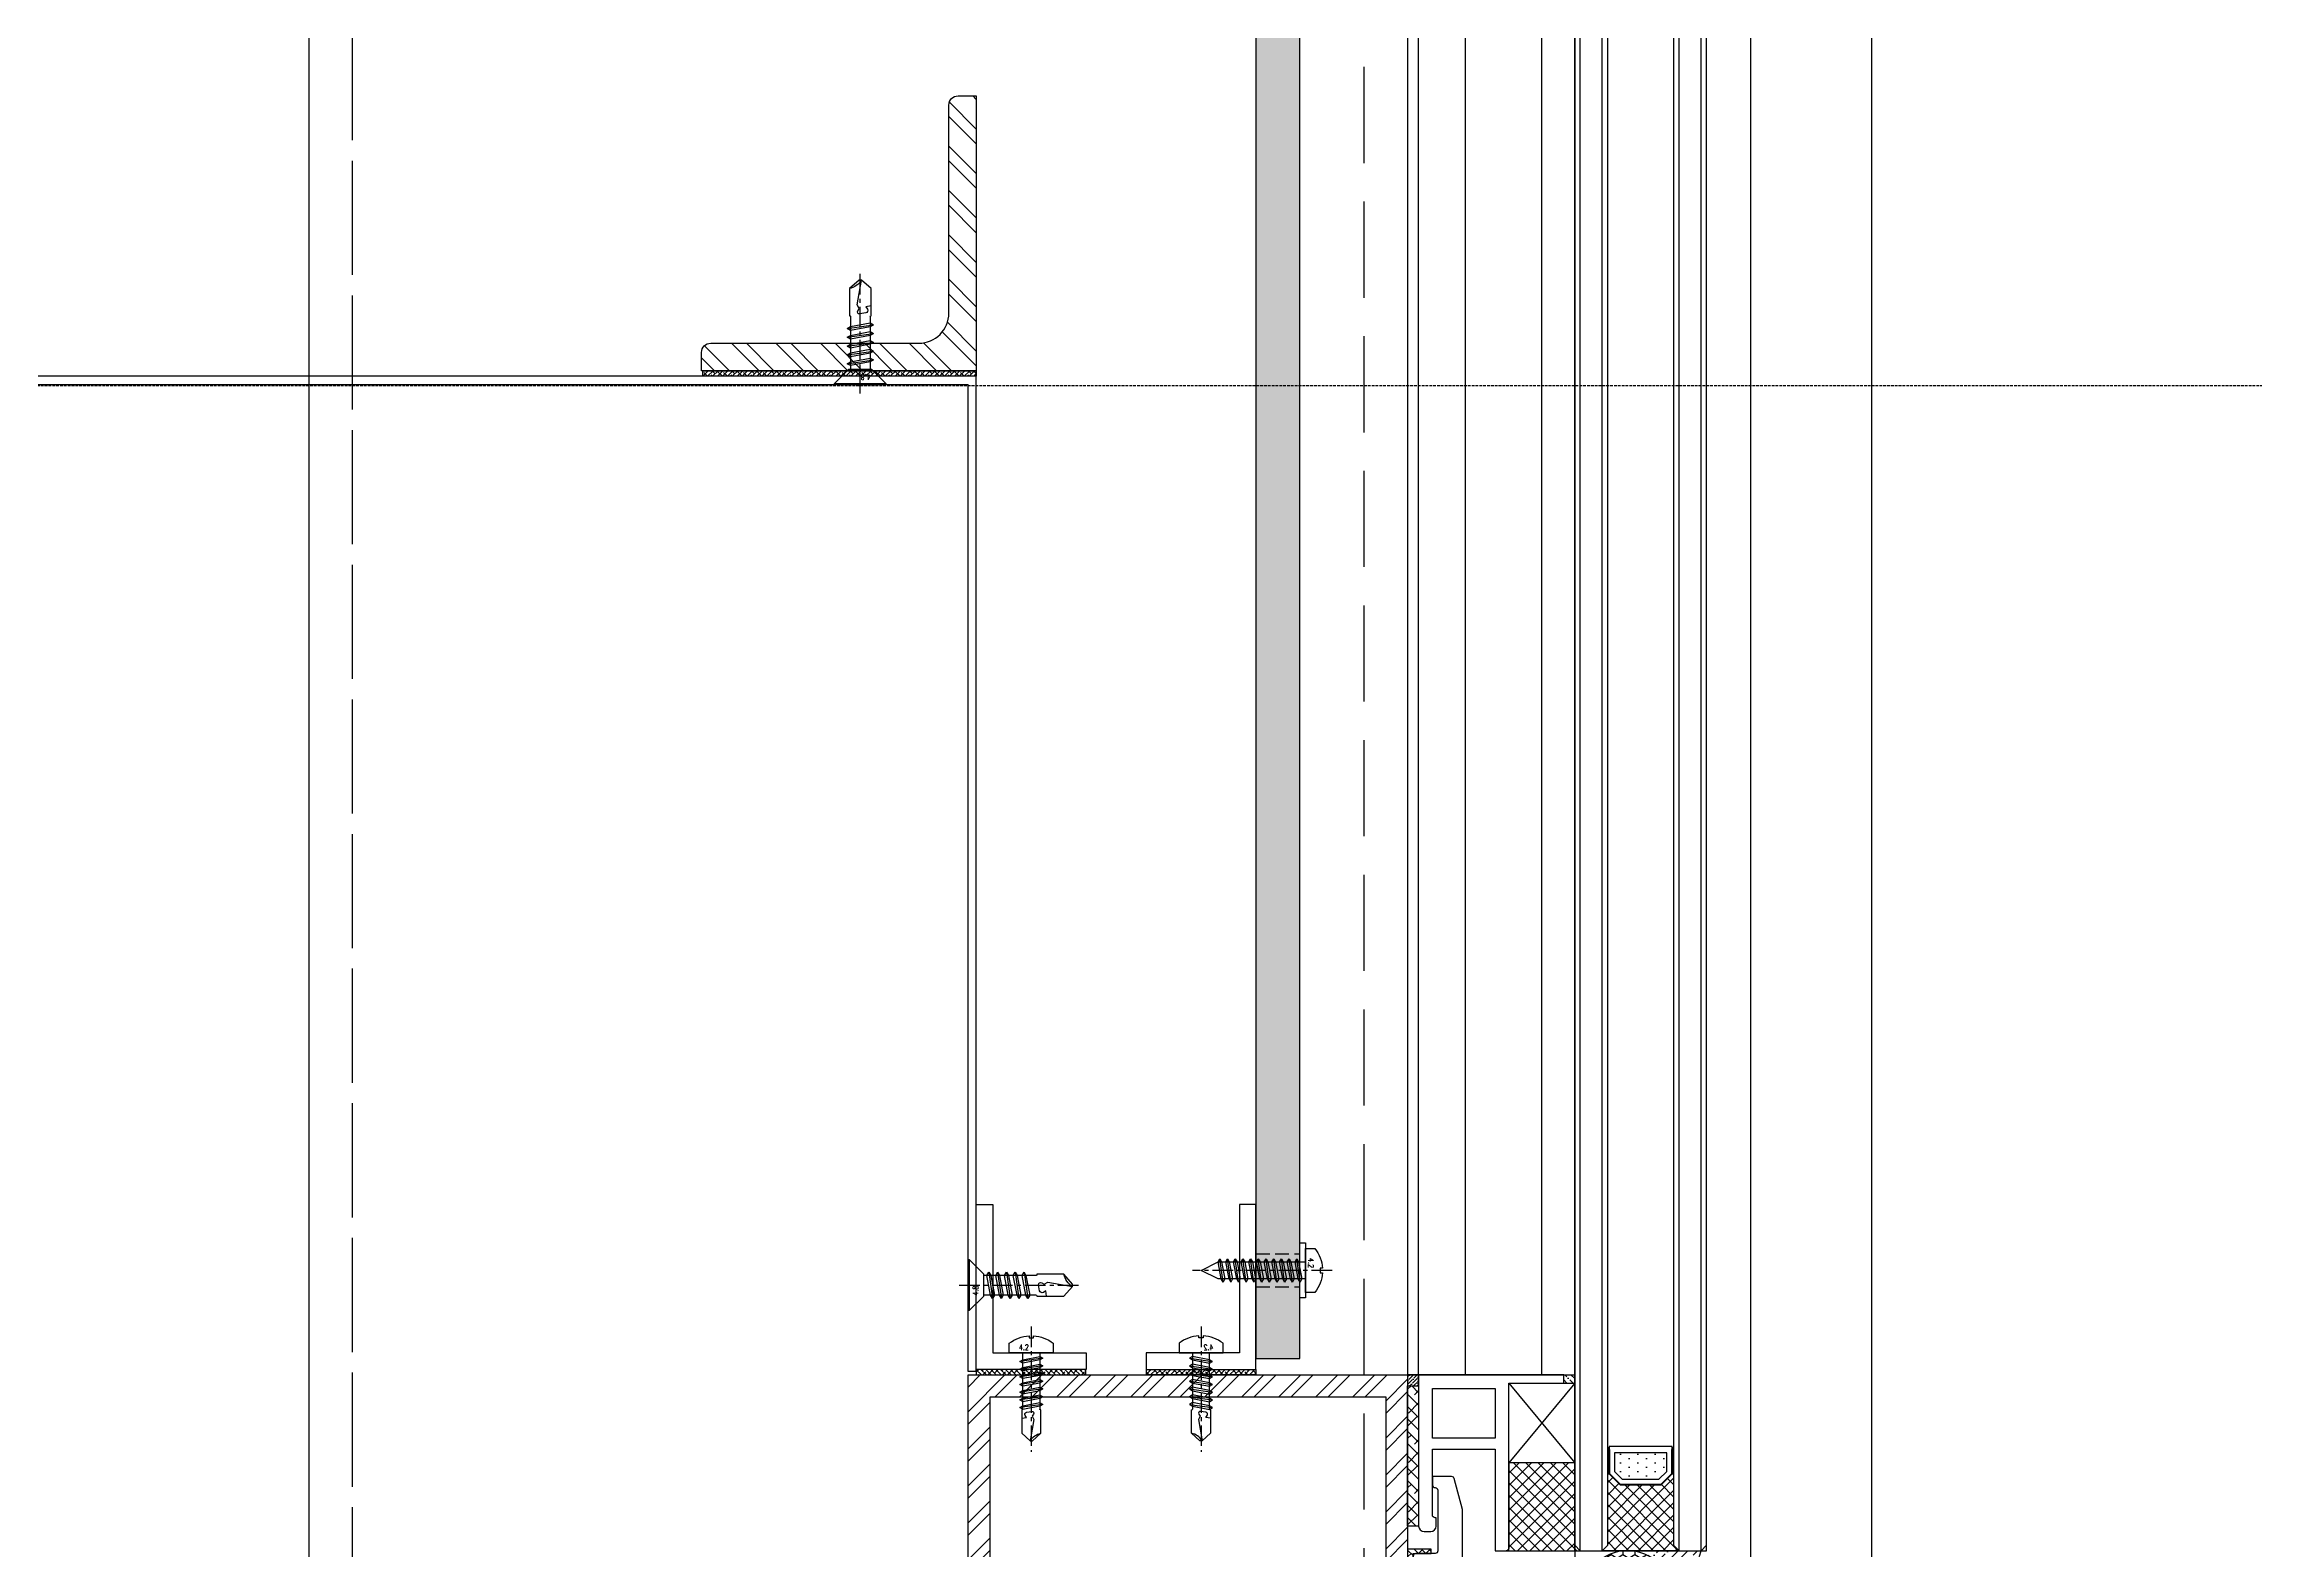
# Model space of a CAD drawing. Extents: x 220580 to 2027826, y -309201 to 71987.
# Drawn here: x 1041802.1 to 1042204.6, y -170888.4 to -170614.3 of the extents above; entities that cross this region are included whole.
import ezdxf
from ezdxf.enums import TextEntityAlignment as Align

# ---------------------------------------------------------------- set-up
doc = ezdxf.new("R2010")
doc.units = 0
for name, pattern in [('20剖面图$0$__DASH', [0.35, 0.25, -0.1]), ('20剖面图$0$DOTE', [2.4200000000000004, 2, -0.2, 0.02, -0.2]), ('AUSGEZOGEN', [0]), ('CENTER', [2, 1.25, -0.25, 0.25, -0.25]), ('ZN-DASH', [0.35, 0.25, -0.1])]:
    doc.linetypes.add(name, pattern=pattern)
for name, color, linetype in [('!ZN1-填充-8', 8, 'Continuous'), ('!ZN3-不锈钢板幕墙-7', 7, 'Continuous'), ('!ZN3-其它材质幕墙-60', 60, 'Continuous'), ('!ZN3-玻璃幕墙-4', 4, 'Continuous'), ('!ZN3-铝板幕墙-3', 3, 'Continuous'), ('!ZN4-辅助材料-1', 1, 'Continuous'), ('!ZN4-配件-11', 11, 'Continuous'), ('!ZN5-钢材投影-40', 40, 'Continuous'), ('!ZN5-钢材断面-2', 2, 'Continuous'), ('!ZN5-铝材投影-112', 112, 'Continuous'), ('!ZN5-铝材断面-6', 6, 'Continuous'), ('!ZN6-虚线-8', 8, 'ZN-DASH'), ('11紧固件', 11, 'Continuous'), ('20剖面图$0$A-AXIS-DOTE', 14, '20剖面图$0$DOTE'), ('2钢材断面', 2, 'Continuous'), ('4玻璃幕墙', 4, 'Continuous'), ('A_Hatch', 8, 'Continuous'), ('DIM', 173, 'Continuous'), ('Fill', 8, 'Continuous'), ('型材截面颜色', 253, 'Continuous')]:
    doc.layers.add(name, color=color, linetype=linetype)
for name, color, linetype, lineweight in [('0CABR-填充', 8, 'Continuous', 5), ('0CABR-密封材料、垫片', 195, 'Continuous', 9), ('0填充', 8, 'Continuous', 13), ('轮廓线', 3, 'Continuous', 211)]:
    doc.layers.add(name, color=color, linetype=linetype, lineweight=lineweight)
doc.styles.add('DHTEXT-1', font='ROMANS.shx', dxfattribs={"width": 0.7, "bigfont": 'CHINESE.shx'})
doc.dimstyles.new('ZN200', dxfattribs={"dimscale": 200, "dimtxt": 2.5, "dimasz": 1.5, "dimexe": 1, "dimexo": 2, "dimgap": 0.9, "dimtad": 1, "dimdec": 0, "dimdsep": 46, "dimtxsty": 'DHTEXT-1', "dimblk": 'ARCHTICK', "dimcen": 2.5, "dimclrd": 173, "dimclre": 173, "dimclrt": 7, "dimazin": 2, "dimtfac": 1, "dimtdec": 0, "dimtix": 1, "dimtmove": 2, "dimatfit": 3, "dimfxl": 0, "dimtolj": 1, "dimtzin": 0, "dimarcsym": 0})

# ---------------------------------------------------------------- blocks, each defined once
blk = doc.blocks.new('*U391')
at = {"layer": '2钢材断面'}
blk.add_lwpolyline([(-110.4000402842648, 40), (0, 40), (0, -40), (-110.4000402842648, -40)], close=True, dxfattribs=at)
at = {"layer": '4玻璃幕墙', "ltscale": 2}
for p, q in [((0, 8.000001027947292), (-4.028435796499252e-05, 1520.917117915582)), ((23.99995971564204, 8.000001027947292), (23.99995971564204, 1520.91136784805)), ((-4.233745858073235e-05, 8.000001027947292), (23.99995971564204, 8.000001027947292))]:
    blk.add_line(p, q, dxfattribs=at)
blk = doc.blocks.new('20250822090122')
at = {"layer": 'A_Hatch'}
h = blk.add_hatch(dxfattribs=at)
h.set_pattern_fill('ANSI32', color=256)
h.set_pattern_definition([(45, (-80, -40), (-3.367596045400933, 3.367596045400933), []), (45, (-77.75493500000448, -40), (-3.367596045400933, 3.367596045400933), [])])
h.paths.add_polyline_path([(0, 40), (-80, 40), (-80, -40), (0, -40)])
h.paths.add_polyline_path([(-4, 36), (-4, -36), (-76, -36), (-76, 36)], flags=16)
at = {"layer": '2钢材断面'}
for points in [[(-80, 40), (0, 40), (0, -40), (-80, -40)], [(-76, 36), (-4, 36), (-4, -36), (-76, -36)]]:
    blk.add_lwpolyline(points, close=True, dxfattribs=at)
blk = doc.blocks.new('20230625105620')
at = {"layer": '0CABR-填充'}
h = blk.add_hatch(dxfattribs=at)
h.set_pattern_fill('ANSI38', color=256, scale=0.3, angle=90.00000000000001)
h.set_pattern_definition([(135, (669.6330778690171, -11486.45394119481), (-0.6735192090801863, -0.6735192090801866), []), (225, (669.6330778690171, -11486.45394119481), (-0.6735192090801858, -2.02055762724056), [2.38125, -1.42875])])
h.paths.add_polyline_path([(-5.199999999720603, 3.69999999992433), (-5.199999999953434, 4.500000000203727), (-8.5, 4.499999999970896), (-8.49999999976717, 7.499999999970896), (-5.199999999953434, 7.499999999970896), (-5.199999999953434, 8.300000000017462), (-9.49999999976717, 8.300000000017462), (-9.5, 3.69999999992433)])
h = blk.add_hatch(dxfattribs=at)
h.set_pattern_fill('ANSI38', color=256, scale=0.3, angle=90)
h.set_pattern_definition([(135, (669.6330778690754, -11486.45394119481), (-0.6735192090801865, -0.6735192090801864), []), (225, (669.6330778690754, -11486.45394119481), (-0.6735192090801867, -2.020557627240559), [2.38125, -1.42875])])
h.paths.add_polyline_path([(-5.199999999662396, 3.69999999992433), (-5.199999999895226, 4.500000000203727), (-8.499999999941792, 4.499999999970896), (-8.499999999708962, 7.499999999970896), (-5.199999999895226, 7.499999999970896), (-5.199999999895226, 8.300000000017462), (-9.499999999708962, 8.300000000017462), (-9.499999999941792, 3.69999999992433)])
h = blk.add_hatch(dxfattribs=at)
h.set_pattern_fill('ANSI38', color=256, scale=0.3, angle=90.00000000000001)
h.set_pattern_definition([(135, (669.6330778687843, -11498.45394119481), (-0.6735192090801863, -0.6735192090801866), []), (225, (669.6330778687843, -11498.45394119481), (-0.6735192090801858, -2.02055762724056), [2.38125, -1.42875])])
h.paths.add_polyline_path([(-5.199999999953434, -8.30000000007567), (-5.200000000186265, -7.499999999796273), (-8.50000000023283, -7.500000000029104), (-8.5, -4.500000000029104), (-5.200000000186265, -4.500000000029104), (-5.200000000186265, -3.699999999982538), (-9.5, -3.699999999982538), (-9.50000000023283, -8.30000000007567)])
h = blk.add_hatch(dxfattribs=at)
h.set_pattern_fill('ANSI38', color=256, scale=0.3, angle=90)
h.set_pattern_definition([(135, (669.6330778688425, -11498.45394119481), (-0.6735192090801865, -0.6735192090801864), []), (225, (669.6330778688425, -11498.45394119481), (-0.6735192090801867, -2.020557627240559), [2.38125, -1.42875])])
h.paths.add_polyline_path([(-5.199999999895226, -8.30000000007567), (-5.200000000128057, -7.499999999796273), (-8.500000000174623, -7.500000000029104), (-8.499999999941792, -4.500000000029104), (-5.200000000128057, -4.500000000029104), (-5.200000000128057, -3.699999999982538), (-9.499999999941792, -3.699999999982538), (-9.500000000174623, -8.30000000007567)])
at = {"layer": '!ZN4-辅助材料-1'}
for points in [[(-5.199999999662396, 3.69999999992433), (-5.199999999895226, 4.500000000203727), (-8.499999999941792, 4.499999999970896), (-8.499999999708962, 7.499999999970896), (-5.199999999895226, 7.499999999970896), (-5.199999999895226, 8.300000000017462), (-9.499999999708962, 8.300000000017462), (-9.499999999941792, 3.69999999992433), (-5.199999999662396, 3.69999999992433)], [(-5.199999999662396, -3.700000000215368), (-5.199999999895226, -4.500000000261934), (-8.499999999941792, -4.500000000261934), (-8.499999999708962, -7.500000000029104), (-5.199999999895226, -7.500000000261934), (-5.199999999895226, -8.30000000007567), (-9.499999999708962, -8.30000000007567), (-9.499999999941792, -3.699999999982538), (-5.199999999662396, -3.700000000215368)]]:
    blk.add_lwpolyline(points, dxfattribs=at)
at = {"layer": '!ZN5-铝材投影-112'}
blk.add_lwpolyline([(-4.499999999767169, 3.999999999970896), (-4.5, -4.000000000029104, -0.4142135623702536), (-4.999999999767169, -4.500000000029104), (-7.999999999767169, -4.500000000029104, 0.414213562373095), (-8.49999999976717, -5.000000000029104), (-8.49999999976717, -7.000000000029104, 0.414213562373095), (-7.999999999767169, -7.500000000029104), (-4.499999999476131, -7.500000000025466, -0.414213562373095), (-3.999999999476131, -8.000000000025466), (-3.999999999476131, -19.00000000002547, -0.414213562373095), (-4.499999999476131, -19.50000000002547, 0.414213562373095), (-4.999999999476131, -20.00000000002547), (-4.999999999476131, -21.50000000002547), (-1.491358648519963, -21.5000000000291, 0.3394542588629411), (-1.008395735407248, -21.12940952254576), (0.5, -15.5000000000291), (0.5, -0.5000000000291038), (0, -2.91038304567337e-11), (0.5, 0.4999999999708962), (0.5000000002328306, 15.4999999999709), (-1.008395735174417, 21.12940952248755, 0.3394542588629411), (-1.491358648519963, 21.4999999999709), (-4.999999999476131, 21.49999999996726), (-4.999999999476131, 19.99999999996726, 0.414213562373095), (-4.499999999476131, 19.49999999996726, -0.414213562373095), (-3.999999999476131, 18.99999999996726), (-3.999999999476131, 7.999999999967258, -0.414213562373095), (-4.499999999476131, 7.499999999967258), (-7.999999999767169, 7.499999999970896, 0.414213562373095), (-8.49999999976717, 6.999999999970896), (-8.49999999976717, 4.999999999970896, 0.414213562373095), (-7.999999999767169, 4.499999999970896), (-4.999999999767169, 4.499999999970896, -0.4142135623688329), (-4.499999999767169, 3.999999999970896)], format="xyb", close=True, dxfattribs=at)
at = {"layer": '0CABR-密封材料、垫片'}
for points in [[(-5.199999999720603, 3.69999999992433), (-5.199999999953434, 4.500000000203727), (-8.5, 4.499999999970896), (-8.49999999976717, 7.499999999970896), (-5.199999999953434, 7.499999999970896), (-5.199999999953434, 8.300000000017462), (-9.49999999976717, 8.300000000017462), (-9.5, 3.69999999992433), (-5.199999999720603, 3.69999999992433)], [(-5.199999999720603, -3.700000000215368), (-5.199999999953434, -4.500000000261934), (-8.5, -4.500000000261934), (-8.49999999976717, -7.500000000029104), (-5.199999999953434, -7.500000000261934), (-5.199999999953434, -8.30000000007567), (-9.49999999976717, -8.30000000007567), (-9.5, -3.699999999982538), (-5.199999999720603, -3.700000000215368)]]:
    blk.add_lwpolyline(points, dxfattribs=at)
blk = doc.blocks.new('16胶缝')
at = {"layer": '!ZN1-填充-8', "ltscale": 0.1}
h = blk.add_hatch(dxfattribs=at)
h.set_pattern_fill('HONEY', color=256, scale=10, style=0)
h.set_pattern_definition([(4.818975183877585e-15, (-19679.56000236233, -11324.37131966545), (1.875, 1.08253175), [1.25, -2.5]), (120, (-19679.56000236233, -11324.37131966545), (-1.874999995903225, 1.082531757095823), [1.249999999999998, -2.499999999999997]), (60.00000000000003, (-19679.56000236233, -11324.37131966545), (4.096775418904741e-09, 2.165063507095822), [-2.499999999999998, 1.249999999999999])])
edge = h.paths.add_edge_path()
edge.add_ellipse((8.000000000182808, 13.40127735032729), major_axis=(-1.852811262691897e-12, -8.148750109612592), ratio=0.9817456533069091, start_angle=0, end_angle=360)
h = blk.add_hatch(dxfattribs=at)
h.set_pattern_fill('ANSI36', color=256, scale=10, style=0)
h.set_pattern_definition([(45.00000000000003, (-19679.575386873, -11324.37131966545), (0.6629126073623883, 2.430679560328756), [3.125, -0.625, 0, -0.625])])
edge = h.paths.add_edge_path()
edge.add_ellipse((8.015384510843433, 13.40127735032729), major_axis=(0.8733517820453444, 8.103544729698486), ratio=0.9813319895029027, start_angle=124.6262873536864, end_angle=247.3977371599691, ccw=False)
edge.add_arc((0.0005942590132690384, 10.19757702908555), 1.197577176534192, 269.97156881858757, 324.48671338471985, ccw=False)
edge.add_line((1.455191522836685e-11, 8.999999999992724), (1.091393642127514e-11, -1.818989403545856e-12))
edge.add_arc((8.000000000015461, -24.92179927315374), 26.17434008740905, 432.2031562990745, 467.7968437009381, ccw=False)
edge.add_line((16.00000000001455, 0), (16.00000000001091, 9.000000000003638))
edge.add_arc((16.00645417175474, 10.22705133927502), 1.227068313314542, 216.5905572920867, 269.6986325029304, ccw=False)
at = {"layer": '!ZN4-辅助材料-1', "color": 1, "ltscale": 0.1}
blk.add_arc((8.000000000014552, -24.92179927313555), 26.17434008739207, 72.20315629866607, 107.7968437013339, dxfattribs=at)
blk.add_ellipse((8.000000000182808, 13.40127735032729), major_axis=(-1.852811262691897e-12, -8.148750109612592), ratio=0.9817456533069091, dxfattribs=at)
blk.add_point((8.000000000014552, 7.275957614183426e-12), dxfattribs=at)
blk = doc.blocks.new('胶缝断面')
at = {"color": 7, "ltscale": 0.1, "extrusion": (0, 0, -1), "zscale": -1, "rotation": 180}
blk.add_blockref('16胶缝', (8, 5.456968210637569e-12), dxfattribs=at)
blk = doc.blocks.new('20240131155736')
at = {"layer": '!ZN1-填充-8'}
h = blk.add_hatch(dxfattribs=at)
h.set_pattern_fill('ANSI36', color=256, scale=0.5, angle=270, style=0)
h.set_pattern_definition([(315, (4155.516182055328, -11794.82250172619), (1.543481520808761, -0.4209495056751171), [1.984375, -0.396875, 0, -0.396875])])
h.paths.add_polyline_path([(-0.7497986001617392, 0.7500036128367356), (-0.7497986001617392, -0.7500036128367356), (1.250202532093681, -0.7500036128367356), (1.250202532093681, 0.7500036128367356)])
at = {"layer": '!ZN4-辅助材料-1', "linetype": 'AUSGEZOGEN'}
blk.add_line((-1.250202532108233, 0.749996387068677), (1.250202532108233, 0.7500036128367356), dxfattribs=at)
blk = doc.blocks.new('20240131160147')
at = {"layer": '!ZN5-铝材断面-6'}
blk.add_lwpolyline([(-3.359996820086963, 1.24972521692689), (-3.360017300714389, 19.749725232934), (-0.8600173007143894, 19.749725232934), (-0.8599968200869625, -10.750274787526), (9.139988671027822, -10.75027476862306), (9.139988671027822, -12.25027476862306), (-17.2600001134706, -12.25027476875402), (-17.2600001134706, 15.24972523121687, -0.414213562373095), (-16.2600001134706, 16.24972523121687), (-15.06000012539153, 16.24972523121687, -0.414213562373095), (-14.06000012539153, 15.24972523121687), (-14.06000012539153, 13.74972523121687), (-14.2600001134706, 13.74972523121687, 0.414213562373095), (-14.7600001134706, 13.24972523121687), (-14.7600001134706, 1.249725235698861)], format="xyb", close=True, dxfattribs=at)
blk.add_lwpolyline([(-14.7600001134706, -0.7502747643011389), (-14.7600001134706, -9.750274768754025), (-3.359996820086963, -9.750274787525996), (-3.359996820086963, -0.7502747830731096)], close=True, dxfattribs=at)
at = {"layer": '!ZN1-填充-8', "ltscale": 50, "xscale": -1, "rotation": 180}
blk.add_blockref('20240131155736', (9.889797354408074, -11.50027115578996), dxfattribs=at)
blk = doc.blocks.new('20250822102610', base_point=(-89164.55327459493, -87453.63117898782))
at = {"layer": '!ZN1-填充-8'}
h = blk.add_hatch(dxfattribs=at)
h.set_pattern_fill('ANSI37', color=256, angle=-1.272221872585407e-14, style=0)
h.set_pattern_definition([(44.99999999999999, (0, 0), (-1.122532015133644, 1.122532015133644), []), (135, (0, 0), (-1.122532015133644, -1.122532015133644), [])])
edge = h.paths.add_edge_path()
edge.add_line((-89165.05327484866, -87423.13117512563), (-89151.55327484867, -87423.13118085341))
edge.add_line((-89151.55327484867, -87423.13118085341), (-89152.55327484867, -87424.13118000627))
edge.add_line((-89152.55327484867, -87424.13118000627), (-89152.55327484867, -87439.13118438769))
edge.add_line((-89152.55327484867, -87439.13118438769), (-89164.55327484867, -87439.13117682973))
edge.add_line((-89164.55327484867, -87439.13117682973), (-89164.55327484867, -87423.63117784967))
edge.add_arc((-89165.05327484867, -87423.63117512563), 0.5000000000074204, 359.9996878473482, 449.9999999983324)
at = {"layer": '!ZN1-填充-8', "ltscale": 100}
for p, q in [((-89152.5532746931, -87453.63117898782), (-89164.55327484867, -87439.13117682973)), ((-89164.55327459493, -87453.63117898782), (-89152.55327484867, -87439.13118438756))]:
    blk.add_line(p, q, dxfattribs=at)
at = {"layer": '!ZN4-辅助材料-1', "linetype": 'AUSGEZOGEN'}
blk.add_lwpolyline([(-89165.05327484866, -87423.13117512563), (-89151.55327484867, -87423.13118085341), (-89152.55327484867, -87424.13118000627), (-89152.55327484867, -87439.13118438769), (-89164.55327484867, -87439.13117682973), (-89164.55327484867, -87423.63117784967, 0.4142151580810171), (-89165.05327484866, -87423.13117512563), (-89165.05327484866, -87423.13117512563)], format="xyb", dxfattribs=at)
blk.add_lwpolyline([(-89152.55327484867, -87439.13118438768), (-89164.55327467559, -87439.13117716176), (-89164.55327469764, -87442.13117353823)], dxfattribs=at)
blk.add_lwpolyline([(-89164.55327459965, -87439.13117716176), (-89164.55327459493, -87453.63117898782), (-89152.5532746931, -87453.63117898782), (-89152.55327469783, -87439.13117716176)], close=True, dxfattribs=at)
blk = doc.blocks.new('20250822103338', base_point=(-89182.55327602196, -87455.13117897836))
at = {"layer": '0填充'}
h = blk.add_hatch(dxfattribs=at)
h.set_pattern_fill('ANSI38', color=256, angle=360, style=0)
h.set_pattern_definition([(45, (0, 0), (-1.122532015133644, 1.122532015133644), []), (134.9999999999999, (0, 0), (-3.367596045400932, 1.122532015133645), [3.96875, -2.38125])])
h.paths.add_polyline_path([(-89182.553276022, -87453.13117897836), (-89180.55327602198, -87453.13117897836), (-89180.55327602211, -87427.6311789784), (-89182.55327602211, -87427.6311789784)])
at = {"layer": '型材截面颜色', "ltscale": 60}
h = blk.add_hatch(dxfattribs=at)
h.set_pattern_fill('ANSI36', color=256, scale=0.3, angle=90.00000000000001)
h.set_pattern_definition([(135, (0, 0), (-0.9260889124852567, 0.2525697034050699), [1.190625, -0.238125, 0, -0.238125])])
h.paths.add_polyline_path([(-89182.55327602196, -87455.13117898106), (-89182.55327602196, -87453.13104161006), (-89180.55326710995, -87453.1311102956), (-89180.55326710995, -87455.13124766659)])
at = {"layer": '!ZN4-辅助材料-1'}
for points in [[(-89180.55327602195, -87427.6311789784), (-89182.55327602195, -87427.6311789784), (-89182.55327602196, -87453.13117897836), (-89180.55327602196, -87453.13117897836)], [(-89182.55327602196, -87455.13117897836), (-89182.55327602196, -87453.13104160737), (-89180.55326570052, -87453.13103338321), (-89180.55326570052, -87455.1311707542)]]:
    blk.add_lwpolyline(points, close=True, dxfattribs=at)
at = {"layer": '0CABR-密封材料、垫片'}
blk.add_lwpolyline([(-89180.55327602195, -87427.6311789784), (-89182.55327602195, -87427.6311789784), (-89182.55327602196, -87455.13117897836), (-89180.55327602196, -87455.13117897836)], close=True, dxfattribs=at)
blk = doc.blocks.new('20250822103828')
at = {"layer": '!ZN4-辅助材料-1', "ltscale": 100}
for name, p in [('20250822102610', (18.40000010126096, 1.499999990541255)), ('20250822103338', (0, 0))]:
    blk.add_blockref(name, p, dxfattribs=at)
at = {"layer": '!ZN6-虚线-8', "ltscale": 50}
blk.add_blockref('20240131160147', (19.26000011348515, 12.25027476875402), dxfattribs=at)
blk = doc.blocks.new('*U733')
at = {"layer": '!ZN1-填充-8'}
for points in [[(-18, 26.75000102790364), (-18, 22.00000102790364), (-17.75, 22.00000102790364), (-17.75, 26.75000102790364)], [(-6.25, 26.75000102790364), (-6.25, 22.00000102790364), (-6, 22.00000102790364), (-6, 26.75000102790364)]]:
    blk.add_hatch(color=256, dxfattribs=at).paths.add_polyline_path(points)
h = blk.add_hatch(dxfattribs=at)
h.set_pattern_fill('DOTS', color=8, angle=90, style=0)
h.set_pattern_definition([(90, (0, 13.9999989689677), (-1.5875, 0.7937500000000002), [0, -1.5875])])
h.paths.add_polyline_path([(-15.33578673216107, 21.00000143289799), (-8.664213388663484, 21.00000143289799), (-7.249997335646185, 22.41421748591165), (-7.249997335646185, 25.80000143289726), (-16.74999733564619, 25.80000143289726), (-16.74999733564619, 22.41421203638674)])
h = blk.add_hatch(dxfattribs=at)
h.set_pattern_fill('ANSI37', color=256, scale=0.5000000000000001, angle=90.00000000000001, style=0)
h.set_pattern_definition([(135, (0, 13.9999989689677), (-1.122532015133644, -1.122532015133644), []), (225, (0, 13.9999989689677), (1.122532015133644, -1.122532015133644), [])])
h.paths.add_polyline_path([(-5.000001026521204, 7.999999998435669), (-19.0000010265212, 7.999999998435669), (-18.0000010265212, 8.99999999843567), (-18.0000010265212, 21.99999999843567), (-17.7500010265212, 21.99999999843567), (-15.7500010265212, 19.99999999843567), (-8.250001026521204, 19.99999999843567), (-6.250001026521204, 21.99999999843567), (-6.000001026521204, 21.99999999843567), (-6.000001026521204, 8.99999999843567)])
for p, q in [((-23, 8.000001027903636), (-23.00000000001455, 425.0000000494219)), ((-19.00000102947524, 7.999999998435669), (-19.00000102947524, 424.999999019954)), ((-4.999999091349309, 7.999999998435669), (-4.999999091363861, 424.999999019954)), ((-1.000000120824552, 8.000001027903636), (-1.000000120839104, 425.0000000494219))]:
    blk.add_line(p, q, dxfattribs=at)
at = {"layer": '!ZN3-玻璃幕墙-4'}
for points in [[(-24.00000000001455, 425.0000000494219), (-24, 9.000001027903636), (-23, 8.000001027903636), (-19, 8.000001027903636), (-18, 9.000001027903636), (-18.00000000001455, 425.0000000494219)], [(-6.000000000014552, 425.0000000494219), (-6, 9.000001027903636), (-5, 8.000001027903636), (-1, 8.000001027903636), (0, 9.000001027903636), (-1.455191522836685e-11, 425.0000000494219)]]:
    blk.add_lwpolyline(points, dxfattribs=at)
at = {"layer": '!ZN4-辅助材料-1'}
for points in [[(-18, 26.75000102790364), (-18, 22.00000102790364), (-17.75, 22.00000102790364), (-17.75, 26.75000102790364)], [(-15.74999993958045, 20.00000102790364), (-8.250000060419552, 20.00000102790364), (-6.250000060419552, 22.00000102790364), (-6.250000060419552, 27.00000102790364), (-17.75000006041955, 27.00000102790364), (-17.75000006041955, 22.00000102790364)], [(-15.33578673216107, 21.00000143289799), (-8.664213388663484, 21.00000143289799), (-7.249997335646185, 22.41421748591165), (-7.249997335646185, 25.80000143289726), (-16.74999733564619, 25.80000143289726), (-16.74999733564619, 22.41421203638674)], [(-6.25, 26.75000102790364), (-6.25, 22.00000102790364), (-6, 22.00000102790364), (-6, 26.75000102790364)], [(-5.000001026521204, 7.999999998435669), (-19.0000010265212, 7.999999998435669), (-18.0000010265212, 8.99999999843567), (-18.0000010265212, 21.99999999843567), (-17.7500010265212, 21.99999999843567), (-15.7500010265212, 19.99999999843567), (-8.250001026521204, 19.99999999843567), (-8.250001026521204, 19.99999999843567), (-6.250001026521204, 21.99999999843567), (-6.000001026521204, 21.99999999843567), (-6.000001026521204, 8.99999999843567), (-5.000001026521204, 7.999999998435669)]]:
    blk.add_lwpolyline(points, close=True, dxfattribs=at)
blk.add_lwpolyline([(-17.74999853286135, 26.40000038206927), (-17.65000006041373, 26.40000038206927), (-17.65000006041373, 22.04142079812664), (-15.70857608562801, 20.09999682333728), (-8.291423709393712, 20.09999682333728), (-6.349998532867176, 22.04142199986745), (-6.349998532867176, 26.40000102790509), (-6.250000060419552, 26.40000102790509), (-6.349998532867176, 26.40000102790509)], dxfattribs=at)
at = {"layer": '!ZN5-钢材投影-40', "ltscale": 0.3}
for p, q in [((-254.4017149738647, 425.0000000494219), (-254.4017149738647, -935.8423944668793)), ((-54.39999999999418, 425.0000000494219), (-54.39999999999418, -935.8423944668793))]:
    blk.add_line(p, q, dxfattribs=at)
at = {"layer": '!ZN5-铝材投影-112'}
for p, q in [((-52.40170605068852, 39.99999999995634), (-52.40170605068852, 425.0000000494219)), ((-43.9017349172791, 39.99999999995634), (-43.9017349172791, 425.0000000494219)), ((-30.00001585268183, 39.99999999995634), (-30.00001585268183, 425.0000000494219)), ((7.999997113627614, 425.0000000494219), (7.999997113627614, -935.8423944668793)), ((30.0000000448199, 425.0000000494219), (30.0000000448199, -935.8423944668793))]:
    blk.add_line(p, q, dxfattribs=at)
at = {"layer": '!ZN6-虚线-8', "color": 8, "linetype": 'ZN-DASH', "ltscale": 70}
for p, q in [((-246.4017149738647, -935.8423944668793), (-246.4017149738647, 425.0000000494219)), ((-62.39999999999418, 425.0000000494219), (-62.39999999999418, -935.8423944668793))]:
    blk.add_line(p, q, dxfattribs=at)
at = {"layer": 'Defpoints', "color": 250}
for p in [(-6.000001026521204, 20.00000102790364), (-24.00000205304241, 8.000001027903636), (-18, 7.999999998435669), (-6, 7.999999998435669), (0, 8.000001027903636)]:
    blk.add_point(p, dxfattribs=at)
at = {"layer": '!ZN4-辅助材料-1', "ltscale": 100, "xscale": -1, "rotation": 180}
blk.add_blockref('20250822103828', (-54.39999999999418, 40), dxfattribs=at)
at = {"layer": '!ZN4-辅助材料-1', "rotation": 270}
blk.add_blockref('胶缝断面', (-1.000000120824552, 1.2082455214113e-07), dxfattribs=at)
at = {"layer": '!ZN5-铝材断面-6', "ltscale": 100}
blk.add_blockref('20250822090122', (-54.39999999999418, 0), dxfattribs=at)
at = {"layer": '0CABR-填充', "ltscale": 20}
blk.add_blockref('20230625105620', (-44.9000000001688, 0), dxfattribs=at)
blk = doc.blocks.new('*U2090')
at = {"color": 0, "linetype": 'CENTER', "ltscale": 3}
blk.add_line((-4.851510917911964, 2.913225216616411e-13), (20.54315256367451, -4.2632564145606e-15), dxfattribs=at)
at = {"linetype": 'ByBlock', "ltscale": 10}
for p, q in [((0, 1.550000000000024), (15.895000016689, 1.549999999999744)), ((0.9859588387780631, 2.110000000000021), (1.57904116122194, -2.110000000000007)), ((2.385958838778063, 2.109999999999994), (2.97904116122194, -2.110000000000034)), ((3.785958838778063, 2.109999999999967), (4.37904116122194, -2.110000000000061)), ((5.185958838778062, 2.10999999999994), (5.779041161221939, -2.110000000000087)), ((6.585958838778063, 2.109999999999913), (7.17904116122194, -2.110000000000114)), ((7.985958838778063, 2.109999999999886), (8.57904116122194, -2.110000000000142)), ((9.385958838778063, 2.109999999999859), (9.97904116122194, -2.110000000000168)), ((10.78595883877806, 2.109999999999832), (11.37904116122194, -2.110000000000196)), ((12.18595883877806, 2.109999999999805), (12.77904116122194, -2.110000000000222)), ((13.58595883877806, 2.109999999999778), (14.17904116122194, -2.110000000000249)), ((14.98595883877806, 2.109999999999751), (15.57904116122194, -2.110000000000277)), ((15.895000016689, 1.549999999999744), (19, -2.884803507186006e-13)), ((15.895000016689, -1.550000000000251), (0, -1.549999999999945)), ((19, -2.884803507186006e-13), (15.895000016689, -1.550000000000251))]:
    blk.add_line(p, q, dxfattribs=at)
blk.add_lwpolyline([(-3.087680633323398, 0.4000000000000909, -0.1514667514007003), (-1.723475382979757, 4), (0, 4), (0, -4), (-1.723475382979757, -4, -0.1514667514007005), (-3.087680633323398, -0.4000000000000892), (-2.699999999999932, -0.3999999999999773), (-2.699999999999932, 0.4000000000000341)], format="xyb", close=True, dxfattribs=at)
for points in [[(1.255725010475717, -1.549999999999976), (0.6626426880318403, 1.550000000000018), (0.9859588387779494, 2.109999999999935), (1.309274989524115, 1.550000000000018), (1.902357311968163, -1.549999999999976), (1.57904116122194, -2.10999999999995)], [(2.655725010475717, -1.550000000000003), (2.06264268803184, 1.549999999999991), (2.385958838777949, 2.109999999999908), (2.709274989524115, 1.549999999999991), (3.302357311968163, -1.550000000000003), (2.97904116122194, -2.109999999999977)], [(4.055725010475717, -1.55000000000003), (3.46264268803184, 1.549999999999965), (3.785958838777949, 2.109999999999881), (4.109274989524115, 1.549999999999965), (4.702357311968163, -1.55000000000003), (4.37904116122194, -2.110000000000004)], [(5.455725010475716, -1.550000000000057), (4.86264268803184, 1.549999999999937), (5.185958838777949, 2.109999999999855), (5.509274989524115, 1.549999999999937), (6.102357311968162, -1.550000000000057), (5.779041161221939, -2.110000000000031)], [(6.855725010475717, -1.550000000000084), (6.26264268803184, 1.549999999999911), (6.585958838777949, 2.109999999999828), (6.909274989524115, 1.549999999999911), (7.502357311968162, -1.550000000000084), (7.17904116122194, -2.110000000000058)], [(8.255725010475718, -1.550000000000111), (7.66264268803184, 1.549999999999883), (7.985958838777949, 2.1099999999998), (8.309274989524116, 1.549999999999883), (8.902357311968164, -1.550000000000111), (8.57904116122194, -2.110000000000085)], [(9.655725010475717, -1.550000000000138), (9.06264268803184, 1.549999999999857), (9.385958838777949, 2.109999999999774), (9.709274989524115, 1.549999999999857), (10.30235731196816, -1.550000000000138), (9.97904116122194, -2.110000000000111)], [(11.05572501047572, -1.550000000000165), (10.46264268803184, 1.54999999999983), (10.78595883877795, 2.109999999999746), (11.10927498952411, 1.54999999999983), (11.70235731196816, -1.550000000000165), (11.37904116122194, -2.110000000000139)], [(12.45572501047572, -1.550000000000192), (11.86264268803184, 1.549999999999803), (12.18595883877795, 2.10999999999972), (12.50927498952412, 1.549999999999803), (13.10235731196816, -1.550000000000192), (12.77904116122194, -2.110000000000166)], [(13.85572501047572, -1.550000000000219), (13.26264268803184, 1.549999999999776), (13.58595883877795, 2.109999999999693), (13.90927498952411, 1.549999999999776), (14.50235731196816, -1.550000000000219), (14.17904116122194, -2.110000000000193)], [(15.25572501047572, -1.550000000000246), (14.66264268803184, 1.549999999999749), (14.98595883877795, 2.109999999999665), (15.30927498952412, 1.549999999999749), (15.90235731196816, -1.550000000000246), (15.57904116122194, -2.11000000000022)]]:
    blk.add_lwpolyline(points, close=True, dxfattribs=at)
at = {"layer": 'Defpoints', "color": 0, "ltscale": 10, "style": 'DHTEXT-1', "width": 0.7}
blk.add_text('4.2', height=1, rotation=90, dxfattribs=at).set_placement((-0.4943080637851551, -1.360906739295894), align=Align.CENTER)
blk = doc.blocks.new('*U1912')
at = {"linetype": 'ByBlock', "ltscale": 10}
blk.add_lwpolyline([(0, -5), (1, -5), (1, 5), (0, 5)], close=True, dxfattribs=at)
blk = doc.blocks.new('ZT_角钢(填充)_50X50X5')
at = {"layer": '!ZN1-填充-8'}
h = blk.add_hatch(dxfattribs=at)
h.set_pattern_fill('ANSI32', color=256, scale=0.6, style=0)
h.set_pattern_definition([(45, (-11702.14548385996, -65281.3865768466), (-4.041115254481119, 4.041115254481119), []), (45, (-11699.45140585996, -65281.3865768466), (-4.041115254481119, 4.041115254481119), [])])
h.paths.add_polyline_path([(50, 3.333333333328937, 0.4142135623730951), (48.33333333333394, 5.000000000000455), (10.5, 5, -0.4142135623730951), (5, 10.5), (5, 48.33333333332848, 0.4142135623730951), (3.33333333333394, 50), (0, 50), (0, 0), (50.00000000000182, -6.821210263296962e-12)])
at = {"layer": '!ZN5-钢材断面-2'}
blk.add_lwpolyline([(0, 0), (0, 50), (3.33333333333394, 50, -0.4142135623730951), (5, 48.33333333332848), (5, 10.5, 0.4142135623730951), (10.5, 5), (48.33333333333394, 5.000000000000455, -0.4142135623730951), (50, 3.333333333328937), (50, 4.547473508864641e-13), (0, 0)], format="xyb", dxfattribs=at)
blk = doc.blocks.new('*U2004')
at = {"layer": '!ZN5-钢材断面-2', "extrusion": (0, 0, -1), "zscale": -1, "rotation": 90}
blk.add_blockref('ZT_角钢(填充)_50X50X5', (0, 0), dxfattribs=at)
blk = doc.blocks.new('*U926')
at = {"color": 0, "linetype": 'CENTER', "ltscale": 3}
blk.add_line((-4.793777829273322, 2.913225216616411e-13), (18, -6.394884621840901e-15), dxfattribs=at)
at = {"linetype": 'ByBlock', "ltscale": 10}
for p, q in [((0, 1.550000000000024), (10.26653098098048, 1.549999999999775)), ((0.9859588387780631, 2.110000000000021), (1.57904116122194, -2.110000000000007)), ((2.385958838778063, 2.110000000000013), (2.97904116122194, -2.110000000000014)), ((3.785958838778063, 2.110000000000006), (4.37904116122194, -2.110000000000022)), ((5.185958838778062, 2.109999999999999), (5.779041161221939, -2.110000000000029)), ((6.585958838778063, 2.109999999999991), (7.17904116122194, -2.110000000000037)), ((7.985958838778063, 2.109999999999983), (8.57904116122194, -2.110000000000044)), ((9.385958838778063, 2.109999999999975), (9.97904116122194, -2.110000000000052)), ((10.26653098098048, -1.550000000000217), (0, -1.549999999999945))]:
    blk.add_line(p, q, dxfattribs=at)
blk.add_lwpolyline([(-3.087680633323398, 0.4000000000000909, -0.1514667514007003), (-1.723475382979757, 4), (0, 4), (0, -4), (-1.723475382979757, -4, -0.1514667514007005), (-3.087680633323398, -0.4000000000000892), (-2.699999999999932, -0.3999999999999773), (-2.699999999999932, 0.4000000000000341)], format="xyb", close=True, dxfattribs=at)
for points in [[(1.255725010475717, -1.549999999999976), (0.6626426880318403, 1.550000000000018), (0.9859588387779494, 2.109999999999935), (1.309274989524115, 1.550000000000018), (1.902357311968163, -1.549999999999976), (1.57904116122194, -2.10999999999995)], [(2.655725010475717, -1.549999999999983), (2.06264268803184, 1.550000000000011), (2.385958838777949, 2.109999999999928), (2.709274989524115, 1.550000000000011), (3.302357311968163, -1.549999999999983), (2.97904116122194, -2.109999999999957)], [(4.055725010475717, -1.549999999999991), (3.46264268803184, 1.550000000000003), (3.785958838777949, 2.10999999999992), (4.109274989524115, 1.550000000000003), (4.702357311968163, -1.549999999999991), (4.37904116122194, -2.109999999999965)], [(5.455725010475716, -1.549999999999998), (4.86264268803184, 1.549999999999996), (5.185958838777949, 2.109999999999913), (5.509274989524115, 1.549999999999996), (6.102357311968162, -1.549999999999998), (5.779041161221939, -2.109999999999972)], [(6.855725010475717, -1.550000000000006), (6.26264268803184, 1.549999999999988), (6.585958838777949, 2.109999999999905), (6.909274989524115, 1.549999999999988), (7.502357311968162, -1.550000000000006), (7.17904116122194, -2.10999999999998)], [(8.255725010475718, -1.550000000000013), (7.66264268803184, 1.549999999999981), (7.985958838777949, 2.109999999999898), (8.309274989524116, 1.549999999999981), (8.902357311968164, -1.550000000000013), (8.57904116122194, -2.109999999999987)], [(9.655725010475717, -1.550000000000021), (9.06264268803184, 1.549999999999973), (9.385958838777949, 2.10999999999989), (9.709274989524115, 1.549999999999973), (10.30235731196816, -1.550000000000021), (9.97904116122194, -2.109999999999995)]]:
    blk.add_lwpolyline(points, close=True, dxfattribs=at)
for points in [[(10.26653098098048, -1.55, -0.414213562373095), (10.38395522340473, -1.667424242424249), (10.38395522340473, -1.726136363636771), (14.64482176281634, -1.726136363636771), (15.9999999999994, -0.1948217628174002), (15.9999999999994, 0.1948217628174238), (14.6448217628156, 1.726136363637534), (10.38395522340473, 1.726136363637932), (10.38395522340473, 1.667424242424216, -0.414213562373095), (10.26653098098048, 1.549999999999966)], [(11.9208473223949, -1.726136363636771), (11.80430973296651, -0.8890824877731115), (11.41067326572917, -1.132928086946651, -0.5304615897786895), (10.821757728626, -0.8693511515041786), (10.65548024539029, 0.07365531618229441, -0.6513157956771675), (11.14879112615775, 0.4044761775147213), (11.54048701920387, 0.1567861275003797), (12.11053252572676, 0.4912756395922434), (15.9999999999994, -0.1948217628174002, -0.2012259957209903), (14.6448217628156, 1.726136363637534)]]:
    blk.add_lwpolyline(points, format="xyb", dxfattribs=at)
at = {"layer": 'Defpoints', "color": 0, "ltscale": 10, "style": 'DHTEXT-1', "width": 0.7}
blk.add_text('4.2', height=1, rotation=90, dxfattribs=at).set_placement((-0.4943080637851551, -1.360906739296141), align=Align.CENTER)
blk = doc.blocks.new('20250917142629', base_point=(-62529.15783685163, -86032.33215733645))
at = {"layer": 'Fill', "ltscale": 50}
h = blk.add_hatch(dxfattribs=at)
h.set_pattern_fill('ANSI38', color=256, scale=0.4, style=0)
h.set_pattern_definition([(45, (0, 0), (-0.4490128060534577, 0.4490128060534577), []), (135, (0, 0), (-1.347038418160373, 0.4490128060534578), [1.5875, -0.9525000000000001])])
h.paths.add_polyline_path([(-62549.09281930143, -86032.33215733645), (-62549.09281930143, -86031.33215733645), (-62529.15783685163, -86031.33215733645), (-62529.15783685163, -86032.33215733645)])
at = {"layer": '!ZN5-铝材投影-112'}
blk.add_lwpolyline([(-62529.15783685163, -86031.33215733831), (-62529.15783685163, -86001.33215733831), (-62532.15783685163, -86001.33215733831), (-62532.15783685163, -86028.33215733831), (-62549.15783685163, -86028.33215733831), (-62549.15783685163, -86031.33215733831)], close=True, dxfattribs=at)
at = {"layer": '11紧固件', "ltscale": 50}
blk.add_lwpolyline([(-62549.09281930143, -86032.33215733645), (-62549.09281930143, -86031.33215733645), (-62529.15783685163, -86031.33215733645), (-62529.15783685163, -86032.33215733645), (-62549.09281930143, -86032.33215733645)], dxfattribs=at)
at = {"layer": '!ZN4-配件-11', "color": 1, "ltscale": 800, "xscale": -1, "rotation": 90}
blk.add_blockref('*U926', (-62539.15783685163, -86028.30932497318), dxfattribs=at)
blk = doc.blocks.new('*U2070')
at = {"linetype": 'ByBlock', "ltscale": 10}
for p, q in [((0.2000000000000473, 4.679999999999915), (0.2000000000001041, -4.620000000000082)), ((3.780701996714244, 2.400000000000309), (4.455298003285636, -2.399999999999873)), ((5.380701996714221, 2.400000274268674), (6.055298003285612, -2.399999725731508)), ((6.980701996714197, 2.400000548537039), (7.655298003285589, -2.399999451463143)), ((8.580701996714176, 2.400000822805405), (9.255298003285567, -2.399999177194777)), ((10.18070199671415, 2.40000109707377), (10.85529800328554, -2.399998902926412)), ((12.37911330780593, -1.789998812574835), (2.799999999999965, -1.790000014990123))]:
    blk.add_line(p, q, dxfattribs=at)
at = {"color": 0, "linetype": 'CENTER', "ltscale": 3}
blk.add_line((-1.638855127062568, 2.968965134506063e-13), (20.60315537000201, 2.966515921798418e-13), dxfattribs=at)
at = {"linetype": 'ByBlock', "ltscale": 10}
for points in [[(0.2000000000001041, -4.620000000000082), (1.154631945610163e-13, -4.620000000000082), (1.77635683940025e-15, 4.679999999999915), (0.2000000000000473, 4.679999999999915), (2.80000000000007, 2.079999999999864), (2.80000000000007, 2.019999999999926), (2.799999999999956, -2.020000000000088)], [(4.103114339079868, -1.789999999999746), (3.428518332508476, 1.790000000000181), (3.780701996714244, 2.400000000000081), (4.132885660919785, 1.790000000000181), (4.807481667491404, -1.789999999999746), (4.455298003285636, -2.399999999999873)], [(5.703114339079844, -1.78999972573138), (5.028518332508453, 1.790000274268547), (5.380701996714221, 2.400000274268447), (5.732885660919761, 1.790000274268547), (6.40748166749138, -1.78999972573138), (6.055298003285612, -2.399999725731508)], [(7.303114339079821, -1.789999451463015), (6.628518332508429, 1.790000548536912), (6.980701996714197, 2.400000548536812), (7.332885660919738, 1.790000548536912), (8.007481667491357, -1.789999451463015), (7.655298003285589, -2.399999451463143)], [(8.9031143390798, -1.78999917719465), (8.228518332508408, 1.790000822805277), (8.580701996714176, 2.400000822805177), (8.932885660919716, 1.790000822805277), (9.607481667491335, -1.78999917719465), (9.255298003285567, -2.399999177194777)], [(10.50311433907977, -1.789998902926285), (9.828518332508382, 1.790001097073643), (10.18070199671415, 2.400001097073543), (10.53288566091969, 1.790001097073643), (11.20748166749131, -1.789998902926285), (10.85529800328554, -2.399998902926412)]]:
    blk.add_lwpolyline(points, close=True, dxfattribs=at)
blk.add_lwpolyline([(12.4143741038615, 1.790001184964613), (2.800000000000063, 1.790000067781377)], dxfattribs=at)
for points in [[(12.37876803610061, -1.789998373019467, -0.4142135623730951), (12.51437409670666, -1.925604433625574), (12.51437409670666, -1.993407463929112), (17.43498771318855, -1.993407463929112), (19, -0.2249860862085828), (19, 0.2249893401696905), (17.43498771318764, 1.993410717890958), (12.51437409670666, 1.993410717891413), (12.51437409670666, 1.890001184964613, -0.4142135414170628), (12.4143741038615, 1.790001184964613)], [(14.28923658521796, -1.993407463929112), (14.15465446581345, -1.026745245996176), (13.70006783590713, -1.308347583106263, -0.5304615897786895), (13.01996537693003, -1.003958735079118), (12.82794170274155, 0.08506163728137572, -0.6513157956771675), (13.39763620375697, 0.4671063739168968), (13.84998178346825, 0.1810643161583467), (14.50829240067856, 0.5673457527031811), (19, -0.2249860862085828, -0.2012259957209903), (17.43498771318764, 1.993410717890958)]]:
    blk.add_lwpolyline(points, format="xyb", dxfattribs=at)
at = {"layer": 'Defpoints', "color": 0, "ltscale": 10, "style": 'DHTEXT-1', "width": 0.7}
blk.add_text('4.8', height=1, rotation=90, dxfattribs=at).set_placement((1.855691936214973, -0.980834927692489), align=Align.CENTER)
blk = doc.blocks.new('_ArchTick')
at = {"color": 0, "linetype": 'ByBlock', "const_width": 0.4}
blk.add_lwpolyline([(-0.5, -0.5), (0.5, 0.5)], dxfattribs=at)
blk = doc.blocks.new('*D1154')
at = {"layer": 'Defpoints', "color": 0, "ltscale": 2000, "transparency": 16777216}
for p in [(1042132.404167852, -169336.4261415169), (1043171.794693128, -169336.4261415169), (1042132.404167852, -170896.4261415169)]:
    blk.add_point(p, dxfattribs=at)
at = {"layer": 'DIM', "color": 173, "linetype": 'ByBlock', "lineweight": -2, "ltscale": 2000, "transparency": 16777216}
for p, q in [((1042532.404167852, -169336.4261415169), (1043371.794693128, -169336.4261415169)), ((1043171.794693128, -170896.4261415169), (1043171.794693128, -169336.4261415169)), ((1042532.404167852, -170896.4261415169), (1043371.794693128, -170896.4261415169))]:
    blk.add_line(p, q, dxfattribs=at)
at = {"layer": 'DIM', "color": 173, "lineweight": -2, "ltscale": 2000, "transparency": 16777216, "xscale": 300, "yscale": 300, "zscale": 300}
for p, rotation in [((1043171.794693128, -169336.4261415169), 90), ((1043171.794693128, -170896.4261415169), 270)]:
    blk.add_blockref('_ArchTick', p, dxfattribs=dict(at, rotation=rotation))
at = {"layer": 'DIM', "color": 7, "ltscale": 2000, "transparency": 16777216, "insert": (1042741.794693128, -170116.4261415171), "char_height": 500, "attachment_point": 5, "rotation": 90, "style": 'DHTEXT-1'}
blk.add_mtext('\\A1;1560', dxfattribs=at)
blk = doc.blocks.new('*D1155')
at = {"layer": 'Defpoints', "color": 0, "ltscale": 2000, "transparency": 16777216}
for p in [(1042132.404167852, -170896.4261415169), (1043171.794693128, -170896.4261415169), (1042132.404167852, -172456.4261415169)]:
    blk.add_point(p, dxfattribs=at)
at = {"layer": 'DIM', "color": 173, "linetype": 'ByBlock', "lineweight": -2, "ltscale": 2000, "transparency": 16777216}
for p, q in [((1042532.404167852, -170896.4261415169), (1043371.794693128, -170896.4261415169)), ((1043171.794693128, -172456.4261415169), (1043171.794693128, -170896.4261415169)), ((1042532.404167852, -172456.4261415169), (1043371.794693128, -172456.4261415169))]:
    blk.add_line(p, q, dxfattribs=at)
at = {"layer": 'DIM', "color": 173, "lineweight": -2, "ltscale": 2000, "transparency": 16777216, "xscale": 300, "yscale": 300, "zscale": 300}
for p, rotation in [((1043171.794693128, -170896.4261415169), 90), ((1043171.794693128, -172456.4261415169), 270)]:
    blk.add_blockref('_ArchTick', p, dxfattribs=dict(at, rotation=rotation))
at = {"layer": 'DIM', "color": 7, "ltscale": 2000, "transparency": 16777216, "insert": (1042741.794693128, -171676.4261415171), "char_height": 500, "attachment_point": 5, "rotation": 90, "style": 'DHTEXT-1'}
blk.add_mtext('\\A1;1560', dxfattribs=at)

msp = doc.modelspace()

# ---------------------------------------------------------------- hatches: boundary and pattern name
at = {"layer": '!ZN1-填充-8', "ltscale": 10}
h = msp.add_hatch(dxfattribs=at)
h.set_pattern_fill('AR-CONC', color=8, scale=10, angle=90.00000000000001)
h.set_pattern_definition([(140, (1042030.667493849, -170364.6102336877), (1.5939085538903, 18.2184668996004), [1.905, -20.955]), (85.00000000000001, (1042030.667493849, -170364.6102336877), (-19.105664288218, -3.524282597566706), [1.524, -16.764]), (190.451, (1042030.800318849, -170363.0920336876), (-17.5116687820292, 14.69425016659592), [1.619, -17.809]), (136.1842, (1042025.587493849, -170364.6102336877), (4.2042327932727, 27.10790408921299), [2.857499999999997, -31.43249999999998]), (186.6356, (1042025.937843849, -170362.3512436876), (-24.74255558900493, 23.7404234466237), [2.4285, -26.7135]), (81.18400000000004, (1042025.587493849, -170364.6102336877), (-24.74251178605978, 23.74046058139338), [2.286, -25.146]), (111, (1042026.857493849, -170362.0702336876), (10.22655185167624, 15.16148798353833), [1.905, -20.955]), (56.00000000000004, (1042026.857493849, -170362.0702336876), (-18.41879661223193, 6.1802028347647), [1.524, -16.764]), (161.4514, (1042027.709703849, -170360.8067836876), (-8.192285771605754, 21.34164907701244), [1.618999999999991, -17.80899999999986]), (127.5, (1042030.667493849, -170364.6102336877), (-8.455503887315311, 0.3088603250591783), [0, -16.5608, 0, -17.018, 0, -16.8275]), (97.49999999999993, (1042030.667493849, -170364.6102336877), (-10.01805748181195, 6.68196625103057), [0, -9.702799999999998, 0, -16.1798, 0, -6.413499999999999]), (57.49999999999999, (1042030.667493849, -170370.2744336876), (0.5728743992673375, 13.55905951668714), [0, -6.349999999999964, 0, -19.81199999999986, 0, -26.28899999999986]), (47.5, (1042030.667493849, -170372.8144336876), (-2.54264910333331, 14.8129181386018), [0, -8.255, 0, -13.1572, 0, -18.669])])
edge = h.paths.add_edge_path()
edge.add_line((1042022.667493849, -170157.3803978265), (1042022.667493849, -170853.4261415187))
edge.add_line((1042022.667493849, -170853.4261415187), (1042030.667493849, -170853.4261415187))
edge.add_line((1042030.667493849, -170853.4261415187), (1042030.667493849, -170157.3803978265))
at = {"layer": 'Fill', "ltscale": 800}
h = msp.add_hatch(dxfattribs=at)
h.set_pattern_fill('ANSI38', color=256, scale=0.4, style=0)
h.set_pattern_definition([(45, (1041921.971698866, -170674.7133057169), (-0.4490128060534577, 0.4490128060534577), []), (135, (1041921.971698866, -170674.7133057169), (-1.347038418160373, 0.4490128060534578), [1.5875, -0.9525000000000001])])
h.paths.add_polyline_path([(1041971.771612634, -170673.7133057169), (1041971.771612634, -170674.7133057169), (1041921.971698866, -170674.7133057169), (1041921.971698866, -170673.7133057169)])

# ---------------------------------------------------------------- linework, layer by layer
at = {"layer": '!ZN3-其它材质幕墙-60', "ltscale": 20, "elevation": -1.403165240869633e-10}
msp.add_lwpolyline([(1042022.667493849, -170157.3803978265), (1042022.667493849, -170853.4261415187), (1042030.667493849, -170853.4261415187), (1042030.667493849, -170157.3803978265)], dxfattribs=at)
at = {"layer": '!ZN3-铝板幕墙-3', "ltscale": 4}
for p, q in [((1041971.771612634, -170674.7133057169), (1041404.671606584, -170674.7133057169)), ((1041971.771612634, -170855.8179690716), (1041971.771612634, -170674.7133057169)), ((1041404.671606584, -170676.2133057169), (1041970.271612634, -170676.2133057169)), ((1041970.271612634, -170855.8179690716), (1041970.271612634, -170676.2133057169))]:
    msp.add_line(p, q, dxfattribs=at)
at = {"layer": '!ZN3-铝板幕墙-3', "ltscale": 800}
msp.add_line((1041971.771612634, -170855.8179690716), (1041970.271612634, -170855.8179690716), dxfattribs=at)
at = {"layer": '!ZN5-钢材投影-40', "ltscale": 0.3}
msp.add_line((1041850.271612634, -170536.5666090832), (1041850.206647204, -177194.5113576385), dxfattribs=at)
at = {"layer": '!ZN6-虚线-8', "color": 8, "linetype": 'ZN-DASH', "ltscale": 70}
msp.add_line((1041858.206647204, -177194.5113576385), (1041858.271612634, -170536.5666090832), dxfattribs=at)
at = {"layer": '!ZN6-虚线-8', "color": 8, "linetype": 'ZN-DASH', "ltscale": 10}
for p, q in [((1042022.667493849, -170834.4261415187), (1042030.667493849, -170834.4261415187)), ((1042022.667493849, -170840.4261415187), (1042030.667493849, -170840.4261415187))]:
    msp.add_line(p, q, dxfattribs=at)
at = {"layer": '11紧固件', "ltscale": 800}
msp.add_lwpolyline([(1041971.771612634, -170673.7133057169), (1041971.771612634, -170674.7133057169), (1041921.971698866, -170674.7133057169), (1041921.971698866, -170673.7133057169), (1041971.771612634, -170673.7133057169)], dxfattribs=at)
at = {"layer": '20剖面图$0$A-AXIS-DOTE', "linetype": '20剖面图$0$__DASH', "ltscale": 2}
msp.add_line((1039408.220229776, -170676.4261404323), (1042895.87390534, -170676.4261404323), dxfattribs=at)

# ---------------------------------------------------------------- block references
at = {"layer": '!ZN3-不锈钢板幕墙-7', "ltscale": 800, "xscale": -1}
msp.add_blockref('20250917142629', (1041971.771612634, -170856.4261415168), dxfattribs=at)
at = {"layer": '!ZN3-不锈钢板幕墙-7', "ltscale": 800}
msp.add_blockref('20250917142629', (1042022.667493849, -170856.4261415168), dxfattribs=at)
at = {"layer": '!ZN4-配件-11', "xscale": -1}
msp.add_blockref('*U2004', (1041971.771612634, -170673.7133057169), dxfattribs=at)
at = {"layer": '!ZN4-配件-11', "color": 1}
for name, p, rotation in [('*U2070', (1041950.653354703, -170676.213305717), 90), ('*U2090', (1042031.667493849, -170837.4261415187), 180)]:
    msp.add_blockref(name, p, dxfattribs=dict(at, rotation=rotation))
at = {"layer": '!ZN4-配件-11', "extrusion": (0, 0, -1), "zscale": -1, "rotation": 180}
msp.add_blockref('*U1912', (-1042030.667493849, -170837.4261415187), dxfattribs=at)
at = {"layer": '!ZN4-配件-11', "color": 1}
msp.add_blockref('*U2070', (1041970.271612634, -170840.1166782664), dxfattribs=at)
at = {"ltscale": 50}
msp.add_blockref('*U733', (1042104.667503454, -170896.4261415168), dxfattribs=at)
at = {"layer": '轮廓线', "ltscale": 2}
msp.add_blockref('*U391', (1042080.671652918, -170896.4261415168), dxfattribs=at)

# ---------------------------------------------------------------- dimensions: what is measured, and where the dimension line sits
at = {"layer": 'DIM', "ltscale": 2000}
for base, p1, p2, picture, middle in [((1043171.794693128, -169336.4261415169), (1042132.404167851, -170896.4261415168), (1042132.404167851, -169336.4261415168), '*D1154', (1042741.794693128, -170116.4261415171)), ((1043171.794693128, -170896.4261415169), (1042132.404167851, -172456.4261415168), (1042132.404167851, -170896.4261415168), '*D1155', (1042741.794693128, -171676.4261415171))]:
    dim = msp.add_linear_dim(base=base, p1=p1, p2=p2, angle=90, dimstyle='ZN200', dxfattribs=at)
    dim.commit()
    dim.dimension.update_dxf_attribs({"geometry": picture, "text_midpoint": middle})

doc.saveas('drawing.dxf')
